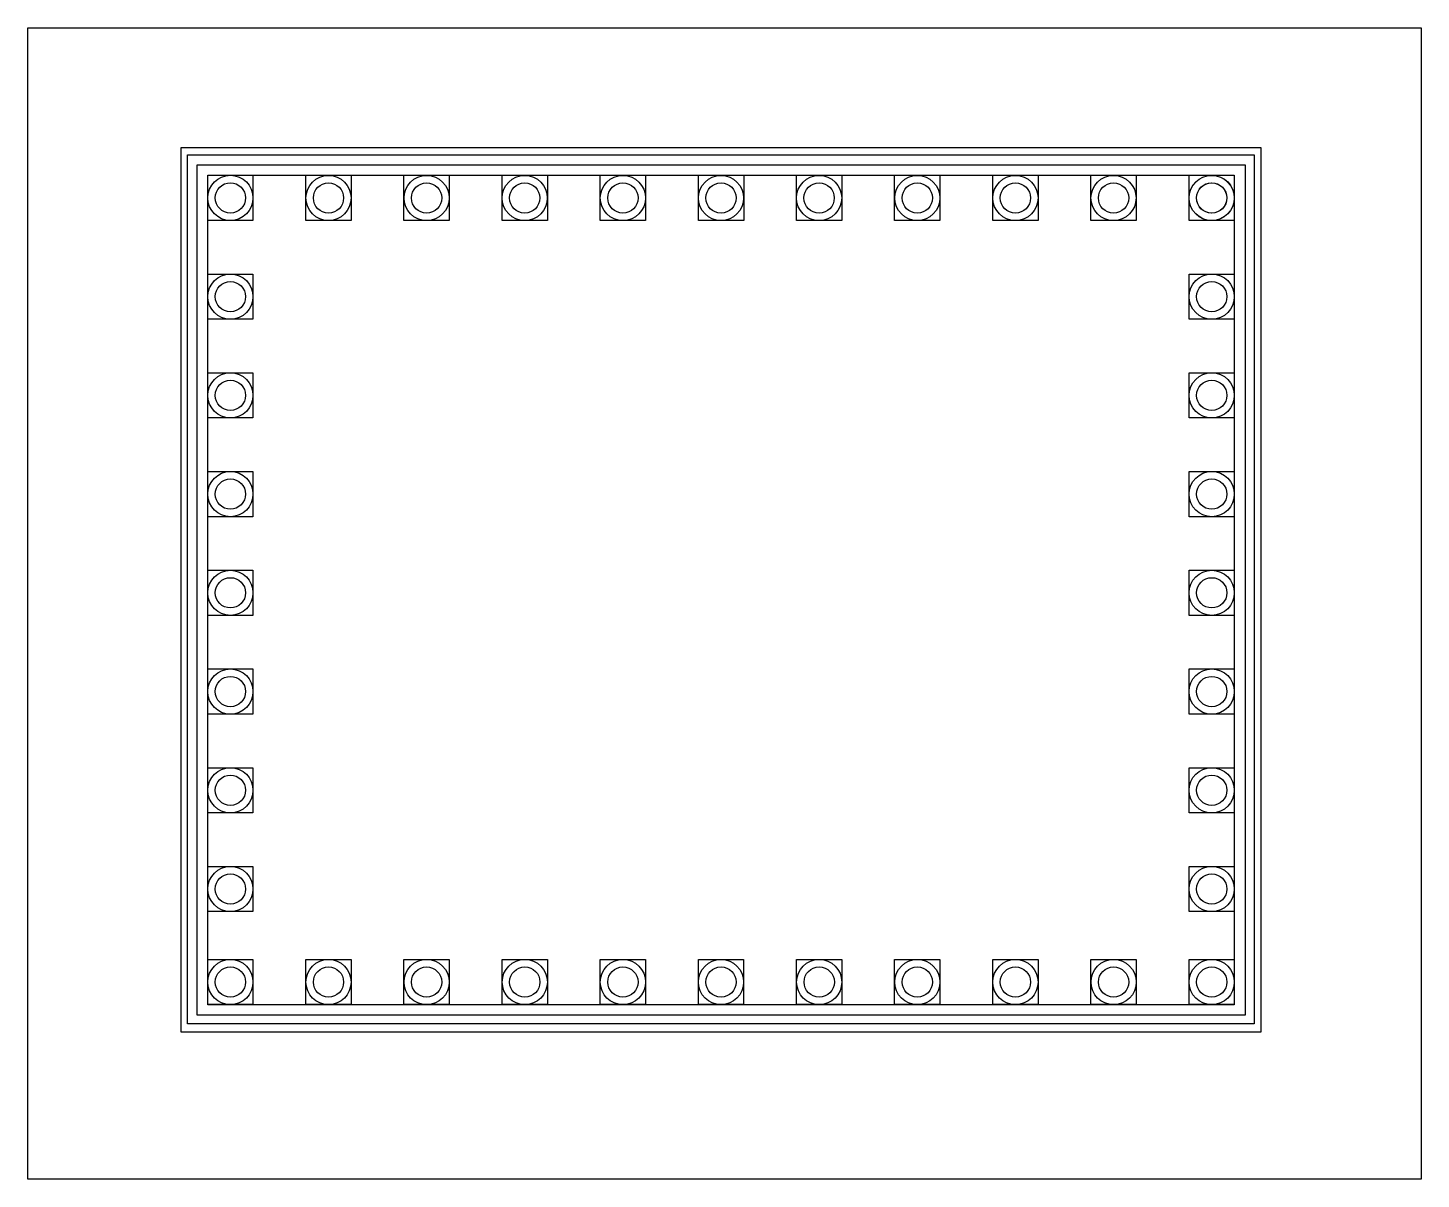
# Model space of a CAD drawing. Header units: inches. Extents: x 10.5 to 27.2, y 7.8 to 21.5.
import ezdxf

# ---------------------------------------------------------------- set-up
doc = ezdxf.new("R2010")
doc.units = ezdxf.units.IN
doc.header["$MEASUREMENT"] = 0
doc.layers.get('0').update_dxf_attribs({"color": 1})
picture_1 = doc.add_image_def('image1.jpg', size_in_pixel=(3362, 2777))

# ---------------------------------------------------------------- blocks, each defined once
blk = doc.blocks.new('*U5')
blk.add_lwpolyline([(0, 0), (0.541, 0), (0.541, -0.54), (0, -0.54)], close=True)
for radius in [0.27, 0.181]:
    blk.add_circle((0.271, -0.27), radius)
blk = doc.blocks.new('*U6')
at = {"color": 0, "linetype": 'ByBlock', "lineweight": -2, "transparency": 16777216}
for p in [(12.683, 19.78), (13.856, 19.78), (15.029, 19.78), (16.203, 19.78), (17.376, 19.78), (18.549, 19.78), (19.723, 19.78), (20.896, 19.78), (22.069, 19.78), (23.243, 19.78), (24.416, 19.78)]:
    blk.add_blockref('*U5', p, dxfattribs=at)
blk = doc.blocks.new('*U7')
blk.add_lwpolyline([(0, 0), (0, 0.541), (0.54, 0.541), (0.54, 0)], close=True)
for radius in [0.27, 0.181]:
    blk.add_circle((0.27, 0.271), radius)
blk = doc.blocks.new('*U8')
at = {"color": 0, "linetype": 'ByBlock', "lineweight": -2, "transparency": 16777216, "rotation": 270}
for p in [(12.683, 19.78), (12.683, 18.6), (12.683, 17.42), (12.683, 16.24), (12.683, 15.06), (12.683, 13.88), (12.683, 12.7), (12.683, 11.52)]:
    blk.add_blockref('*U7', p, dxfattribs=at)
blk = doc.blocks.new('*U14')
blk.add_lwpolyline([(0, 0), (0, 0.541), (0.54, 0.541), (0.54, 0)], close=True)
for radius in [0.27, 0.181]:
    blk.add_circle((0.27, 0.271), radius)
blk = doc.blocks.new('*U15')
at = {"color": 0, "linetype": 'ByBlock', "lineweight": -2, "transparency": 16777216, "rotation": 270}
for p in [(12.683, 19.78), (12.683, 18.6), (12.683, 17.42), (12.683, 16.24), (12.683, 15.06), (12.683, 13.88), (12.683, 12.7), (12.683, 11.52)]:
    blk.add_blockref('*U14', p, dxfattribs=at)

msp = doc.modelspace()

# ---------------------------------------------------------------- linework, layer by layer
for p, q in [((12.683, 19.78), (24.957, 19.78)), ((12.683, 9.867), (12.683, 19.78)), ((24.957, 19.78), (24.957, 9.867)), ((24.957, 9.867), (12.683, 9.867))]:
    msp.add_line(p, q)
for points in [[(12.364, 20.111), (25.274, 20.111), (25.274, 9.537), (12.364, 9.537)], [(12.442, 20.025), (25.194, 20.025), (25.194, 9.638), (12.442, 9.638)], [(12.556, 19.905), (25.085, 19.905), (25.085, 9.743), (12.556, 9.743)], [(13.856, 19.78), (14.397, 19.78), (14.397, 19.239), (13.856, 19.239)], [(15.029, 19.78), (15.571, 19.78), (15.571, 19.239), (15.029, 19.239)], [(16.203, 19.78), (16.744, 19.78), (16.744, 19.239), (16.203, 19.239)], [(17.376, 19.78), (17.917, 19.78), (17.917, 19.239), (17.376, 19.239)], [(18.549, 19.78), (19.091, 19.78), (19.091, 19.239), (18.549, 19.239)], [(19.723, 19.78), (20.264, 19.78), (20.264, 19.239), (19.723, 19.239)], [(20.896, 19.78), (21.437, 19.78), (21.437, 19.239), (20.896, 19.239)], [(22.069, 19.78), (22.61, 19.78), (22.61, 19.239), (22.069, 19.239)], [(23.243, 19.78), (23.784, 19.78), (23.784, 19.239), (23.243, 19.239)], [(24.416, 19.78), (24.957, 19.78), (24.957, 19.239), (24.416, 19.239)]]:
    msp.add_lwpolyline(points, close=True)
for centre, radius in [((14.127, 19.509), 0.27), ((14.127, 19.509), 0.181), ((15.3, 19.509), 0.27), ((15.3, 19.509), 0.181), ((16.473, 19.509), 0.27), ((16.473, 19.509), 0.181), ((17.647, 19.509), 0.27), ((17.647, 19.509), 0.181), ((18.82, 19.509), 0.27), ((18.82, 19.509), 0.181), ((19.993, 19.509), 0.27), ((19.993, 19.509), 0.181), ((21.167, 19.509), 0.27), ((21.167, 19.509), 0.181), ((22.34, 19.509), 0.27), ((22.34, 19.509), 0.181), ((23.513, 19.509), 0.27), ((23.513, 19.509), 0.181), ((24.686, 19.509), 0.27), ((24.686, 19.509), 0.181)]:
    msp.add_circle(centre, radius)

# ---------------------------------------------------------------- block references
for name, p in [('*U8', (0, 0)), ('*U15', (11.733, 0)), ('*U6', (0, -9.372))]:
    msp.add_blockref(name, p)

# ---------------------------------------------------------------- pictures from other files: only their frames are drawn
image = msp.add_image(picture_1, insert=(10.533, 7.782), size_in_units=(16.658, 13.76))
image.dxf.flags = 7

doc.saveas('drawing.dxf')
